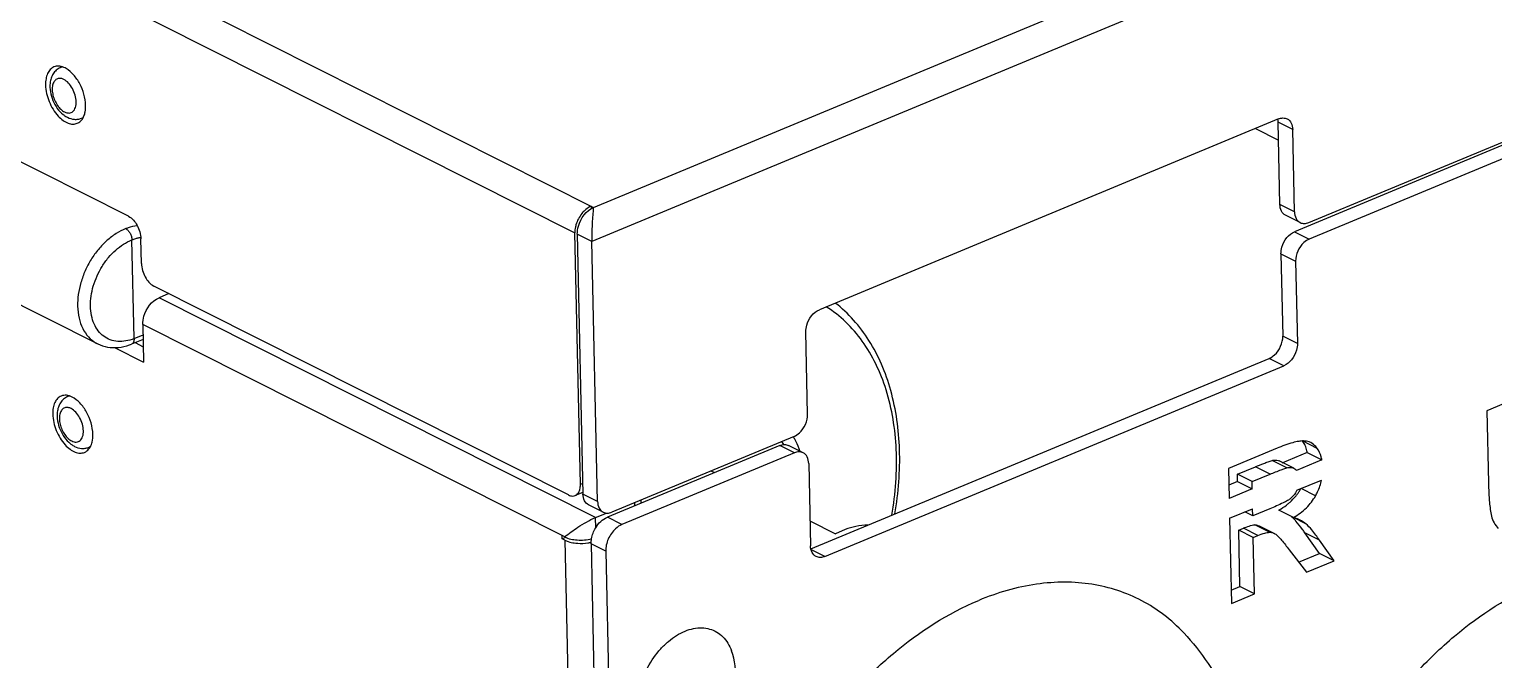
# Model space of a CAD drawing. Header units: millimetres. Extents: x -1493 to -686, y 1310 to 1867.
# Drawn here: x -790.02 to -742.47, y 1723.26 to 1743.72 of the extents above; entities that cross this region are included whole.
import ezdxf

# ---------------------------------------------------------------- set-up
doc = ezdxf.new("R2010")
doc.units = ezdxf.units.MM
doc.layers.get('0').update_dxf_attribs({"linetype": 'CONTINUOUS'})

msp = doc.modelspace()

# ---------------------------------------------------------------- linework, layer by layer
at = {"color": 7, "linetype": 'Continuous'}
for p, q in [((-852.474, 1778.618), (-771.7, 1737.937)), ((-852.923, 1777.712), (-772.307, 1737.111)), ((-771.7, 1737.937), (-730.327, 1755.121)), ((-729.297, 1754.467), (-771.754, 1736.832)), ((-734.99, 1742.944), (-748.94, 1737.15)), ((-748.478, 1737.446), (-734.846, 1743.108)), ((-734.517, 1742.706), (-748.466, 1736.912)), ((-786.804, 1737.651), (-796.674, 1742.621)), ((-789.013, 1742.477), (-788.957, 1742.501)), ((-788.329, 1740.83), (-788.273, 1740.852)), ((-749.463, 1740.809), (-764.368, 1734.618)), ((-750.211, 1740.499), (-749.46, 1740.121)), ((-749.415, 1738.031), (-749.473, 1740.701)), ((-748.999, 1740.463), (-749.473, 1740.701)), ((-748.941, 1737.792), (-748.999, 1740.463)), ((-771.779, 1737.977), (-771.777, 1737.897)), ((-748.941, 1737.792), (-749.415, 1738.031)), ((-748.759, 1737.444), (-749.233, 1737.683)), ((-772.128, 1728.939), (-772.307, 1737.111)), ((-772.228, 1737.071), (-772.043, 1728.632)), ((-771.754, 1736.832), (-772.228, 1737.071)), ((-748.94, 1737.15), (-748.466, 1736.912)), ((-786.619, 1733.679), (-786.689, 1736.884)), ((-786.38, 1736.117), (-786.397, 1736.918)), ((-771.57, 1728.393), (-771.754, 1736.832)), ((-749.38, 1736.429), (-749.321, 1733.758)), ((-749.38, 1736.429), (-748.906, 1736.19)), ((-748.906, 1736.19), (-748.847, 1733.519)), ((-787.809, 1733.512), (-792.292, 1735.769)), ((-772.511, 1728.603), (-785.973, 1735.384)), ((-785.489, 1735.139), (-785.809, 1735.006)), ((-771.636, 1727.868), (-785.809, 1735.006)), ((-786.337, 1734.14), (-786.31, 1732.912)), ((-772.638, 1727.241), (-786.337, 1734.14)), ((-786.326, 1733.655), (-786.703, 1733.501)), ((-786.619, 1733.679), (-786.329, 1733.797)), ((-764.749, 1731.226), (-764.808, 1733.897)), ((-748.847, 1733.519), (-749.321, 1733.758)), ((-787.814, 1733.515), (-787.795, 1733.505)), ((-787.795, 1733.505), (-787.72, 1733.472)), ((-787.72, 1733.472), (-787.642, 1733.444)), ((-787.642, 1733.444), (-787.561, 1733.422)), ((-787.561, 1733.422), (-787.478, 1733.405)), ((-787.478, 1733.405), (-787.393, 1733.394)), ((-787.393, 1733.394), (-787.306, 1733.388)), ((-787.306, 1733.388), (-787.218, 1733.388)), ((-787.256, 1733.388), (-786.31, 1732.912)), ((-787.218, 1733.388), (-787.129, 1733.394)), ((-787.129, 1733.394), (-787.039, 1733.406)), ((-787.039, 1733.406), (-786.948, 1733.424)), ((-786.948, 1733.424), (-786.858, 1733.447)), ((-786.858, 1733.447), (-786.767, 1733.477)), ((-786.767, 1733.477), (-786.703, 1733.501)), ((-786.585, 1733.549), (-786.321, 1733.416)), ((-764.645, 1726.854), (-749.761, 1733.036)), ((-764.193, 1726.607), (-749.287, 1732.798)), ((-749.287, 1732.798), (-749.761, 1733.036)), ((-788.78, 1731.795), (-788.724, 1731.819)), ((-741.944, 1731.644), (-742.692, 1731.333)), ((-742.692, 1731.333), (-742.641, 1728.997)), ((-765.189, 1730.504), (-771.106, 1728.047)), ((-748.205, 1730.116), (-748.679, 1730.355)), ((-788.096, 1730.148), (-788.038, 1730.171)), ((-765.651, 1730.209), (-771.252, 1727.883)), ((-765.178, 1729.97), (-770.778, 1727.644)), ((-765.178, 1729.97), (-765.651, 1730.209)), ((-765.545, 1730.269), (-765.541, 1730.26)), ((-765.545, 1730.269), (-765.541, 1730.26)), ((-764.896, 1729.972), (-765.37, 1730.211)), ((-749.509, 1730.119), (-751.083, 1729.465)), ((-748.525, 1729.978), (-749.348, 1729.636)), ((-748.525, 1729.978), (-748.052, 1729.739)), ((-767.887, 1729.384), (-767.775, 1729.327)), ((-764.714, 1729.624), (-764.656, 1726.953)), ((-751.083, 1729.465), (-751.062, 1728.489)), ((-750.793, 1729.273), (-750.209, 1729.516)), ((-749.736, 1729.277), (-750.209, 1729.516)), ((-749.19, 1729.487), (-749.664, 1729.725)), ((-748.962, 1729.471), (-749.435, 1729.71)), ((-748.052, 1729.739), (-748.874, 1729.397)), ((-772.051, 1728.971), (-772.128, 1728.939)), ((-750.788, 1729.038), (-751.071, 1728.92)), ((-750.319, 1729.035), (-750.793, 1729.273)), ((-750.788, 1729.038), (-750.793, 1729.273)), ((-750.788, 1729.038), (-750.314, 1728.799)), ((-750.319, 1729.035), (-749.736, 1729.277)), ((-750.314, 1728.799), (-750.319, 1729.035)), ((-748.866, 1728.754), (-748.064, 1729.087)), ((-772.044, 1728.687), (-772.293, 1728.583)), ((-771.57, 1728.393), (-772.043, 1728.632)), ((-770.162, 1728.439), (-770.16, 1728.336)), ((-750.314, 1728.799), (-751.062, 1728.489)), ((-748.255, 1728.578), (-748.723, 1728.814)), ((-771.388, 1728.045), (-771.862, 1728.284)), ((-771.636, 1727.868), (-771.281, 1728.016)), ((-770.37, 1728.352), (-770.368, 1728.25)), ((-751.048, 1727.848), (-750.3, 1728.158)), ((-750.295, 1727.923), (-750.553, 1728.053)), ((-750.295, 1727.923), (-750.3, 1728.158)), ((-749.742, 1728.153), (-750.295, 1727.923)), ((-748.978, 1727.87), (-749.452, 1728.109)), ((-771.629, 1727.538), (-771.636, 1727.868)), ((-770.778, 1727.644), (-771.252, 1727.883)), ((-764.674, 1727.765), (-763.842, 1727.346)), ((-763.526, 1727.478), (-763.842, 1727.346)), ((-751.048, 1727.848), (-750.987, 1725.085)), ((-750.753, 1727.463), (-750.602, 1727.526)), ((-750.28, 1727.224), (-750.753, 1727.463)), ((-750.713, 1725.634), (-750.753, 1727.463)), ((-750.128, 1727.287), (-750.602, 1727.526)), ((-749.751, 1727.392), (-750.224, 1727.631)), ((-749.6, 1727.356), (-750.074, 1727.594)), ((-748.572, 1727.667), (-748.968, 1727.867)), ((-772.714, 1727.174), (-772.717, 1727.281)), ((-772.597, 1727.223), (-772.714, 1727.174)), ((-772.635, 1727.134), (-772.714, 1727.174)), ((-772.635, 1727.134), (-771.687, 1683.765)), ((-771.78, 1727.017), (-770.836, 1683.861)), ((-771.306, 1726.778), (-771.78, 1727.017)), ((-750.28, 1727.224), (-750.128, 1727.287)), ((-750.24, 1725.396), (-750.28, 1727.224)), ((-748.129, 1727.135), (-748.602, 1727.373)), ((-748.131, 1726.707), (-748.602, 1727.373)), ((-747.658, 1726.468), (-748.129, 1727.135)), ((-771.306, 1726.778), (-770.363, 1683.622)), ((-764.193, 1726.607), (-764.64, 1726.832)), ((-749.114, 1726.825), (-748.552, 1726.097)), ((-748.806, 1726.426), (-748.131, 1726.707)), ((-747.658, 1726.468), (-748.131, 1726.707)), ((-748.552, 1726.097), (-747.658, 1726.468)), ((-750.997, 1725.517), (-750.713, 1725.634)), ((-750.24, 1725.396), (-750.713, 1725.634)), ((-750.987, 1725.085), (-750.24, 1725.396))]:
    msp.add_line(p, q, dxfattribs=at)
for centre, radius, start, end in [((-788.891, 1742.197), 0.305, 100.2672, 113.7014), ((-789.037, 1741.924), 0.201, 101.9756, 117.7423), ((-787.379, 1734.376), 0.965, 240.714, 243.1785), ((-788.657, 1731.515), 0.305, 100.092, 113.6986), ((-788.803, 1731.242), 0.201, 101.9756, 117.7423), ((-768.075, 1728.993), 2.833, 26.768, 28.4297), ((-767.768, 1729.048), 2.935, 28.8664, 29.5251), ((-749.328, 1729.893), 0.796, 34.1913, 35.4391), ((-788.207, 1730.431), 0.304, 291.3985, 305.2054), ((-768.129, 1728.965), 2.894, 26.1252, 26.5846), ((-749.078, 1729.245), 0.255, 40.3681, 47.2969), ((-749.089, 1729.235), 0.269, 37.0407, 40.3886), ((-772.796, 1728.923), 0.668, 355.3281, 1.3211), ((-750.226, 1729.662), 1.72, 319.958, 323.5602), ((-750.193, 1729.638), 1.679, 323.5645, 327.1723), ((-750.176, 1729.627), 1.658, 327.1768, 330.4527), ((-772.088, 1728.371), 1.338, 278.9305, 283.3998), ((-769.516, 1722.719), 2.438, 286.8289, 19.7073)]:
    msp.add_arc(centre, radius, start, end, dxfattribs=at)
for points, knots in [([(-789.222, 1742.497), (-789.266, 1742.478), (-789.35, 1742.419), (-789.437, 1742.282), (-789.487, 1742.107), (-789.495, 1741.978), (-789.494, 1741.91)], [0, 0, 0, 0, 0.207944, 0.437429, 0.701178, 1, 1, 1, 1]), ([(-789.013, 1742.477), (-789.061, 1742.456), (-789.15, 1742.398), (-789.251, 1742.276), (-789.318, 1742.131), (-789.339, 1742.027), (-789.345, 1741.973)], [0, 0, 0, 0, 0.247671, 0.495218, 0.744549, 1, 1, 1, 1]), ([(-788.9, 1742.481), (-788.953, 1742.504), (-789.061, 1742.534), (-789.174, 1742.517), (-789.222, 1742.497)], [0, 0, 0, 0, 0.528518, 1, 1, 1, 1]), ([(-788.191, 1741.254), (-788.196, 1741.494), (-788.303, 1741.855), (-788.563, 1742.24), (-788.733, 1742.391), (-788.823, 1742.443)], [0, 0, 0, 0, 0.518198, 0.775239, 1, 1, 1, 1]), ([(-789.494, 1741.91), (-789.49, 1741.727), (-789.402, 1741.361), (-789.208, 1741.038), (-789.083, 1740.904)], [0, 0, 0, 0, 0.498988, 1, 1, 1, 1]), ([(-789.345, 1741.973), (-789.356, 1741.88), (-789.347, 1741.687), (-789.265, 1741.407), (-789.125, 1741.151), (-788.993, 1741.008), (-788.92, 1740.95)], [0, 0, 0, 0, 0.243783, 0.500009, 0.756231, 1, 1, 1, 1]), ([(-789.131, 1742.102), (-789.163, 1742.085), (-789.224, 1742.026), (-789.271, 1741.901), (-789.282, 1741.747), (-789.262, 1741.608), (-789.229, 1741.494), (-789.184, 1741.381), (-789.112, 1741.251), (-789.005, 1741.123), (-788.92, 1741.059), (-788.876, 1741.037)], [0, 0, 0, 0, 0.088853, 0.192993, 0.316131, 0.45477, 0.527714, 0.601522, 0.746844, 0.881899, 1, 1, 1, 1]), ([(-788.899, 1742.09), (-788.928, 1742.105), (-788.987, 1742.127), (-789.05, 1742.127), (-789.079, 1742.121)], [0, 0, 0, 0, 0.530608, 1, 1, 1, 1]), ([(-788.876, 1741.037), (-788.852, 1741.025), (-788.804, 1741.006), (-788.729, 1740.998), (-788.66, 1741.013), (-788.6, 1741.051), (-788.553, 1741.109), (-788.506, 1741.213), (-788.489, 1741.379), (-788.525, 1741.59), (-788.611, 1741.798), (-788.735, 1741.974), (-788.843, 1742.062), (-788.899, 1742.09)], [0, 0, 0, 0, 0.054248, 0.103089, 0.148666, 0.19419, 0.242854, 0.296899, 0.423385, 0.570565, 0.725615, 0.873064, 1, 1, 1, 1]), ([(-788.223, 1740.973), (-788.217, 1740.994), (-788.196, 1741.086), (-788.189, 1741.182), (-788.191, 1741.254)], [0, 0, 0, 0, 0.23466, 1, 1, 1, 1]), ([(-789.083, 1740.904), (-789.035, 1740.852), (-788.937, 1740.763), (-788.774, 1740.67), (-788.611, 1740.632), (-788.507, 1740.65), (-788.462, 1740.668)], [0, 0, 0, 0, 0.299956, 0.563906, 0.793129, 1, 1, 1, 1]), ([(-788.92, 1740.95), (-788.91, 1740.942), (-788.867, 1740.909), (-788.821, 1740.881), (-788.785, 1740.863)], [0, 0, 0, 0, 0.253679, 1, 1, 1, 1]), ([(-788.785, 1740.863), (-788.715, 1740.828), (-788.599, 1740.792), (-788.442, 1740.796), (-788.366, 1740.816), (-788.329, 1740.83)], [0, 0, 0, 0, 0.499838, 0.74975, 1, 1, 1, 1]), ([(-788.462, 1740.668), (-788.446, 1740.675), (-788.382, 1740.708), (-788.329, 1740.762), (-788.298, 1740.807)], [0, 0, 0, 0, 0.242015, 1, 1, 1, 1]), ([(-788.298, 1740.807), (-788.29, 1740.819), (-788.259, 1740.871), (-788.236, 1740.928), (-788.223, 1740.973)], [0, 0, 0, 0, 0.236431, 1, 1, 1, 1]), ([(-749.463, 1740.809), (-749.416, 1740.829), (-749.32, 1740.852), (-749.222, 1740.832), (-749.181, 1740.811)], [0, 0, 0, 0, 0.525843, 1, 1, 1, 1]), ([(-749.181, 1740.811), (-749.125, 1740.783), (-749.026, 1740.675), (-749.001, 1740.536), (-748.999, 1740.463)], [0, 0, 0, 0, 0.459258, 1, 1, 1, 1]), ([(-772.228, 1737.071), (-772.23, 1737.159), (-772.179, 1737.503), (-771.94, 1737.837), (-771.7, 1737.937)], [0, 0, 0, 0, 0.253773, 1, 1, 1, 1]), ([(-771.779, 1737.977), (-771.797, 1737.969), (-771.871, 1737.934), (-771.939, 1737.884), (-771.985, 1737.842)], [0, 0, 0, 0, 0.236588, 1, 1, 1, 1]), ([(-771.7, 1737.937), (-771.711, 1737.874), (-771.724, 1737.723), (-771.752, 1737.355), (-771.759, 1737.05), (-771.754, 1736.832)], [0, 0, 0, 0, 0.174252, 0.408811, 1, 1, 1, 1]), ([(-749.233, 1737.683), (-749.289, 1737.711), (-749.388, 1737.818), (-749.413, 1737.957), (-749.415, 1738.031)], [0, 0, 0, 0, 0.459258, 1, 1, 1, 1]), ([(-786.804, 1737.651), (-786.682, 1737.589), (-786.487, 1737.352), (-786.401, 1737.069), (-786.397, 1736.918)], [0, 0, 0, 0, 0.474977, 1, 1, 1, 1]), ([(-771.985, 1737.842), (-772.018, 1737.811), (-772.144, 1737.676), (-772.233, 1737.507), (-772.271, 1737.373)], [0, 0, 0, 0, 0.244012, 1, 1, 1, 1]), ([(-748.941, 1737.792), (-748.939, 1737.719), (-748.914, 1737.58), (-748.815, 1737.472), (-748.759, 1737.444)], [0, 0, 0, 0, 0.540742, 1, 1, 1, 1]), ([(-748.759, 1737.444), (-748.718, 1737.424), (-748.62, 1737.403), (-748.524, 1737.426), (-748.478, 1737.446)], [0, 0, 0, 0, 0.474157, 1, 1, 1, 1]), ([(-786.892, 1737.25), (-787.001, 1737.206), (-787.216, 1737.091), (-787.513, 1736.862), (-787.785, 1736.578), (-788.022, 1736.249), (-788.213, 1735.887), (-788.353, 1735.505), (-788.438, 1735.119), (-788.456, 1734.86), (-788.453, 1734.734)], [0, 0, 0, 0, 0.112744, 0.232958, 0.359183, 0.489358, 0.6212, 0.751888, 0.878975, 1, 1, 1, 1]), ([(-786.892, 1737.25), (-786.862, 1737.263), (-786.742, 1737.31), (-786.616, 1737.341), (-786.522, 1737.353)], [0, 0, 0, 0, 0.260058, 1, 1, 1, 1]), ([(-786.892, 1737.25), (-786.864, 1737.236), (-786.809, 1737.191), (-786.746, 1737.102), (-786.703, 1736.996), (-786.69, 1736.921), (-786.689, 1736.884)], [0, 0, 0, 0, 0.220145, 0.475824, 0.74473, 1, 1, 1, 1]), ([(-786.535, 1736.94), (-786.524, 1736.943), (-786.48, 1736.955), (-786.435, 1736.965), (-786.401, 1736.97)], [0, 0, 0, 0, 0.253981, 1, 1, 1, 1]), ([(-772.271, 1737.373), (-772.277, 1737.351), (-772.299, 1737.265), (-772.308, 1737.176), (-772.307, 1737.111)], [0, 0, 0, 0, 0.259336, 1, 1, 1, 1]), ([(-749.38, 1736.429), (-749.381, 1736.502), (-749.352, 1736.693), (-749.214, 1736.96), (-749.037, 1737.11), (-748.94, 1737.15)], [0, 0, 0, 0, 0.24948, 0.643099, 1, 1, 1, 1]), ([(-788.034, 1734.727), (-788.039, 1734.948), (-787.968, 1735.406), (-787.73, 1735.933), (-787.458, 1736.31), (-787.155, 1736.625), (-786.882, 1736.807), (-786.689, 1736.884)], [0, 0, 0, 0, 0.247825, 0.510394, 0.641057, 0.767668, 1, 1, 1, 1]), ([(-786.689, 1736.884), (-786.676, 1736.889), (-786.626, 1736.91), (-786.574, 1736.928), (-786.535, 1736.94)], [0, 0, 0, 0, 0.254408, 1, 1, 1, 1]), ([(-748.466, 1736.912), (-748.529, 1736.885), (-748.683, 1736.779), (-748.854, 1736.53), (-748.908, 1736.302), (-748.906, 1736.19)], [0, 0, 0, 0, 0.23218, 0.620734, 1, 1, 1, 1]), ([(-786.38, 1736.117), (-786.377, 1735.966), (-786.29, 1735.682), (-786.096, 1735.445), (-785.973, 1735.384)], [0, 0, 0, 0, 0.525023, 1, 1, 1, 1]), ([(-788.453, 1734.734), (-788.45, 1734.604), (-788.421, 1734.353), (-788.302, 1734.009), (-788.114, 1733.725), (-787.943, 1733.586), (-787.851, 1733.534)], [0, 0, 0, 0, 0.279135, 0.536563, 0.774603, 1, 1, 1, 1]), ([(-786.619, 1733.679), (-786.706, 1733.644), (-786.88, 1733.592), (-787.146, 1733.576), (-787.394, 1733.628), (-787.613, 1733.747), (-787.794, 1733.926), (-787.928, 1734.157), (-788.011, 1734.43), (-788.032, 1734.626), (-788.034, 1734.727)], [0, 0, 0, 0, 0.131785, 0.254354, 0.370476, 0.484402, 0.600971, 0.724337, 0.857073, 1, 1, 1, 1]), ([(-786.337, 1734.14), (-786.339, 1734.229), (-786.288, 1734.573), (-786.048, 1734.907), (-785.809, 1735.006)], [0, 0, 0, 0, 0.253802, 1, 1, 1, 1]), ([(-764.808, 1733.897), (-764.809, 1733.97), (-764.767, 1734.257), (-764.568, 1734.535), (-764.368, 1734.618)], [0, 0, 0, 0, 0.253773, 1, 1, 1, 1]), ([(-762.013, 1727.947), (-761.893, 1728.652), (-761.791, 1730.026), (-762.053, 1731.695), (-762.509, 1732.854), (-762.949, 1733.6), (-763.491, 1734.231), (-763.918, 1734.569), (-764.142, 1734.713)], [0, 0, 0, 0, 0.286405, 0.547749, 0.668657, 0.783478, 0.893364, 1, 1, 1, 1]), ([(-761.916, 1727.987), (-761.798, 1728.675), (-761.691, 1730.025), (-761.917, 1731.672), (-762.327, 1732.842), (-762.732, 1733.615), (-763.236, 1734.289), (-763.638, 1734.667), (-763.851, 1734.833)], [0, 0, 0, 0, 0.28124, 0.5411, 0.662745, 0.779161, 0.89118, 1, 1, 1, 1]), ([(-786.619, 1733.679), (-786.619, 1733.658), (-786.621, 1733.619), (-786.637, 1733.566), (-786.664, 1733.524), (-786.689, 1733.506), (-786.703, 1733.501)], [0, 0, 0, 0, 0.29961, 0.563301, 0.792643, 1, 1, 1, 1]), ([(-749.761, 1733.036), (-749.698, 1733.063), (-749.544, 1733.169), (-749.373, 1733.418), (-749.319, 1733.646), (-749.321, 1733.758)], [0, 0, 0, 0, 0.23218, 0.620734, 1, 1, 1, 1]), ([(-748.847, 1733.519), (-748.846, 1733.446), (-748.875, 1733.255), (-749.013, 1732.988), (-749.19, 1732.838), (-749.287, 1732.798)], [0, 0, 0, 0, 0.24948, 0.643099, 1, 1, 1, 1]), ([(-788.988, 1731.815), (-789.032, 1731.796), (-789.116, 1731.737), (-789.203, 1731.6), (-789.254, 1731.425), (-789.261, 1731.296), (-789.26, 1731.228)], [0, 0, 0, 0, 0.207953, 0.437447, 0.701063, 1, 1, 1, 1]), ([(-788.78, 1731.795), (-788.827, 1731.774), (-788.916, 1731.716), (-789.018, 1731.594), (-789.084, 1731.449), (-789.106, 1731.344), (-789.112, 1731.291)], [0, 0, 0, 0, 0.247671, 0.495218, 0.744549, 1, 1, 1, 1]), ([(-788.628, 1731.782), (-788.687, 1731.811), (-788.807, 1731.852), (-788.935, 1731.837), (-788.988, 1731.815)], [0, 0, 0, 0, 0.533653, 1, 1, 1, 1]), ([(-787.957, 1730.572), (-787.963, 1730.821), (-788.078, 1731.195), (-788.353, 1731.586), (-788.534, 1731.734), (-788.628, 1731.782)], [0, 0, 0, 0, 0.522418, 0.779076, 1, 1, 1, 1]), ([(-789.112, 1731.291), (-789.122, 1731.198), (-789.113, 1731.004), (-789.031, 1730.725), (-788.891, 1730.469), (-788.76, 1730.326), (-788.687, 1730.268)], [0, 0, 0, 0, 0.243783, 0.500009, 0.756231, 1, 1, 1, 1]), ([(-788.897, 1731.42), (-788.93, 1731.403), (-788.99, 1731.344), (-789.037, 1731.218), (-789.049, 1731.065), (-789.028, 1730.926), (-788.995, 1730.812), (-788.951, 1730.699), (-788.879, 1730.569), (-788.772, 1730.441), (-788.686, 1730.377), (-788.642, 1730.355)], [0, 0, 0, 0, 0.088853, 0.192993, 0.316131, 0.45477, 0.527714, 0.601522, 0.746844, 0.881899, 1, 1, 1, 1]), ([(-788.665, 1731.408), (-788.694, 1731.423), (-788.753, 1731.444), (-788.817, 1731.445), (-788.845, 1731.439)], [0, 0, 0, 0, 0.530608, 1, 1, 1, 1]), ([(-788.642, 1730.355), (-788.618, 1730.343), (-788.57, 1730.324), (-788.496, 1730.316), (-788.426, 1730.331), (-788.367, 1730.369), (-788.319, 1730.426), (-788.272, 1730.531), (-788.255, 1730.697), (-788.291, 1730.908), (-788.377, 1731.116), (-788.501, 1731.292), (-788.609, 1731.38), (-788.665, 1731.408)], [0, 0, 0, 0, 0.054248, 0.103089, 0.148666, 0.19419, 0.242854, 0.296899, 0.423385, 0.570565, 0.725615, 0.873064, 1, 1, 1, 1]), ([(-789.26, 1731.228), (-789.256, 1731.047), (-789.17, 1730.683), (-788.979, 1730.363), (-788.856, 1730.228)], [0, 0, 0, 0, 0.498455, 1, 1, 1, 1]), ([(-765.189, 1730.504), (-765.126, 1730.531), (-764.883, 1730.697), (-764.744, 1731.004), (-764.749, 1731.226)], [0, 0, 0, 0, 0.235871, 1, 1, 1, 1]), ([(-788.006, 1730.242), (-787.997, 1730.267), (-787.964, 1730.373), (-787.955, 1730.486), (-787.957, 1730.572)], [0, 0, 0, 0, 0.230662, 1, 1, 1, 1]), ([(-765.198, 1730.465), (-765.178, 1730.43), (-765.103, 1730.288), (-765.04, 1730.139), (-764.998, 1730.025)], [0, 0, 0, 0, 0.24535, 1, 1, 1, 1]), ([(-748.645, 1730.357), (-748.697, 1730.358), (-748.817, 1730.345), (-749.109, 1730.276), (-749.342, 1730.188), (-749.509, 1730.119)], [0, 0, 0, 0, 0.17376, 0.396895, 1, 1, 1, 1]), ([(-748.414, 1730.302), (-748.432, 1730.311), (-748.505, 1730.342), (-748.585, 1730.356), (-748.645, 1730.357)], [0, 0, 0, 0, 0.244454, 1, 1, 1, 1]), ([(-748.205, 1730.116), (-748.22, 1730.137), (-748.278, 1730.21), (-748.353, 1730.271), (-748.414, 1730.302)], [0, 0, 0, 0, 0.266622, 1, 1, 1, 1]), ([(-788.856, 1730.228), (-788.808, 1730.176), (-788.708, 1730.084), (-788.544, 1729.989), (-788.38, 1729.95), (-788.274, 1729.967), (-788.229, 1729.986)], [0, 0, 0, 0, 0.300345, 0.564547, 0.793643, 1, 1, 1, 1]), ([(-788.687, 1730.268), (-788.676, 1730.26), (-788.633, 1730.227), (-788.587, 1730.199), (-788.551, 1730.181)], [0, 0, 0, 0, 0.253679, 1, 1, 1, 1]), ([(-788.551, 1730.181), (-788.482, 1730.146), (-788.366, 1730.11), (-788.209, 1730.114), (-788.132, 1730.134), (-788.096, 1730.148)], [0, 0, 0, 0, 0.499838, 0.74975, 1, 1, 1, 1]), ([(-788.229, 1729.986), (-788.213, 1729.992), (-788.152, 1730.024), (-788.1, 1730.074), (-788.07, 1730.117)], [0, 0, 0, 0, 0.242557, 1, 1, 1, 1]), ([(-788.07, 1730.117), (-788.064, 1730.126), (-788.038, 1730.166), (-788.018, 1730.209), (-788.006, 1730.242)], [0, 0, 0, 0, 0.239364, 1, 1, 1, 1]), ([(-765.651, 1730.209), (-765.605, 1730.228), (-765.509, 1730.252), (-765.41, 1730.231), (-765.37, 1730.211)], [0, 0, 0, 0, 0.526109, 1, 1, 1, 1]), ([(-764.896, 1729.972), (-764.937, 1729.993), (-765.035, 1730.013), (-765.131, 1729.99), (-765.178, 1729.97)], [0, 0, 0, 0, 0.473891, 1, 1, 1, 1]), ([(-764.714, 1729.624), (-764.716, 1729.697), (-764.741, 1729.836), (-764.84, 1729.944), (-764.896, 1729.972)], [0, 0, 0, 0, 0.540674, 1, 1, 1, 1]), ([(-748.525, 1729.978), (-748.529, 1729.998), (-748.546, 1730.075), (-748.571, 1730.151), (-748.594, 1730.204)], [0, 0, 0, 0, 0.260949, 1, 1, 1, 1]), ([(-748.052, 1729.739), (-748.059, 1729.775), (-748.09, 1729.908), (-748.148, 1730.035), (-748.205, 1730.116)], [0, 0, 0, 0, 0.267768, 1, 1, 1, 1]), ([(-750.209, 1729.516), (-750.119, 1729.553), (-749.983, 1729.61), (-749.801, 1729.679), (-749.71, 1729.714), (-749.664, 1729.725)], [0, 0, 0, 0, 0.50392, 0.75413, 1, 1, 1, 1]), ([(-749.736, 1729.277), (-749.615, 1729.327), (-749.457, 1729.393), (-749.274, 1729.46), (-749.213, 1729.481), (-749.19, 1729.487)], [0, 0, 0, 0, 0.670752, 0.877955, 1, 1, 1, 1]), ([(-749.664, 1729.725), (-749.644, 1729.73), (-749.568, 1729.744), (-749.486, 1729.735), (-749.435, 1729.71)], [0, 0, 0, 0, 0.266398, 1, 1, 1, 1]), ([(-749.19, 1729.487), (-749.168, 1729.492), (-749.093, 1729.505), (-749.011, 1729.496), (-748.962, 1729.471)], [0, 0, 0, 0, 0.28761, 1, 1, 1, 1]), ([(-748.255, 1728.578), (-748.233, 1728.618), (-748.15, 1728.78), (-748.091, 1728.954), (-748.064, 1729.087)], [0, 0, 0, 0, 0.253156, 1, 1, 1, 1]), ([(-742.641, 1728.997), (-742.637, 1728.784), (-742.622, 1728.422), (-742.579, 1728.061), (-742.544, 1727.915)], [0, 0, 0, 0, 0.587675, 1, 1, 1, 1]), ([(-772.511, 1728.603), (-772.493, 1728.594), (-772.424, 1728.565), (-772.342, 1728.563), (-772.293, 1728.583)], [0, 0, 0, 0, 0.280187, 1, 1, 1, 1]), ([(-772.293, 1728.583), (-772.277, 1728.59), (-772.212, 1728.627), (-772.172, 1728.696), (-772.154, 1728.749)], [0, 0, 0, 0, 0.231546, 1, 1, 1, 1]), ([(-772.154, 1728.749), (-772.151, 1728.759), (-772.139, 1728.798), (-772.133, 1728.838), (-772.13, 1728.869)], [0, 0, 0, 0, 0.237516, 1, 1, 1, 1]), ([(-771.862, 1728.284), (-771.917, 1728.312), (-772.016, 1728.419), (-772.042, 1728.558), (-772.043, 1728.632)], [0, 0, 0, 0, 0.459258, 1, 1, 1, 1]), ([(-749.071, 1728.486), (-749.1, 1728.463), (-749.177, 1728.414), (-749.398, 1728.298), (-749.595, 1728.214), (-749.742, 1728.153)], [0, 0, 0, 0, 0.148467, 0.363504, 1, 1, 1, 1]), ([(-749.153, 1728.316), (-749.13, 1728.334), (-749.044, 1728.409), (-748.964, 1728.491), (-748.909, 1728.556)], [0, 0, 0, 0, 0.254991, 1, 1, 1, 1]), ([(-748.866, 1728.754), (-748.878, 1728.727), (-748.93, 1728.627), (-749.006, 1728.539), (-749.071, 1728.486)], [0, 0, 0, 0, 0.258399, 1, 1, 1, 1]), ([(-748.978, 1727.87), (-748.826, 1727.959), (-748.548, 1728.162), (-748.335, 1728.435), (-748.255, 1728.578)], [0, 0, 0, 0, 0.518129, 1, 1, 1, 1]), ([(-771.57, 1728.393), (-771.568, 1728.32), (-771.543, 1728.181), (-771.444, 1728.073), (-771.388, 1728.045)], [0, 0, 0, 0, 0.540742, 1, 1, 1, 1]), ([(-771.388, 1728.045), (-771.347, 1728.025), (-771.249, 1728.004), (-771.153, 1728.027), (-771.106, 1728.047)], [0, 0, 0, 0, 0.474157, 1, 1, 1, 1]), ([(-749.452, 1728.109), (-749.425, 1728.124), (-749.321, 1728.188), (-749.222, 1728.259), (-749.153, 1728.316)], [0, 0, 0, 0, 0.257152, 1, 1, 1, 1]), ([(-772.638, 1727.241), (-772.504, 1727.355), (-772.27, 1727.524), (-771.931, 1727.726), (-771.736, 1727.828), (-771.636, 1727.868)], [0, 0, 0, 0, 0.444929, 0.726637, 1, 1, 1, 1]), ([(-771.714, 1727.367), (-771.692, 1727.426), (-771.589, 1727.635), (-771.41, 1727.817), (-771.252, 1727.883)], [0, 0, 0, 0, 0.267767, 1, 1, 1, 1]), ([(-770.778, 1727.644), (-770.854, 1727.612), (-771.039, 1727.485), (-771.245, 1727.186), (-771.309, 1726.912), (-771.306, 1726.778)], [0, 0, 0, 0, 0.23218, 0.620734, 1, 1, 1, 1]), ([(-762.79, 1727.625), (-762.922, 1727.62), (-763.173, 1727.592), (-763.416, 1727.524), (-763.526, 1727.478)], [0, 0, 0, 0, 0.52522, 1, 1, 1, 1]), ([(-750.602, 1727.526), (-750.539, 1727.552), (-750.417, 1727.597), (-750.288, 1727.631), (-750.224, 1727.631)], [0, 0, 0, 0, 0.514971, 1, 1, 1, 1]), ([(-750.224, 1727.631), (-750.211, 1727.631), (-750.159, 1727.628), (-750.109, 1727.612), (-750.074, 1727.594)], [0, 0, 0, 0, 0.25727, 1, 1, 1, 1]), ([(-748.994, 1727.86), (-748.998, 1727.864), (-749.013, 1727.878), (-749.028, 1727.892), (-749.04, 1727.902)], [0, 0, 0, 0, 0.263886, 1, 1, 1, 1]), ([(-748.895, 1727.756), (-748.904, 1727.766), (-748.936, 1727.802), (-748.969, 1727.836), (-748.994, 1727.86)], [0, 0, 0, 0, 0.272566, 1, 1, 1, 1]), ([(-748.752, 1727.783), (-748.769, 1727.792), (-748.842, 1727.826), (-748.919, 1727.853), (-748.978, 1727.87)], [0, 0, 0, 0, 0.238993, 1, 1, 1, 1]), ([(-748.602, 1727.373), (-748.629, 1727.411), (-748.723, 1727.542), (-748.82, 1727.67), (-748.895, 1727.756)], [0, 0, 0, 0, 0.289542, 1, 1, 1, 1]), ([(-748.572, 1727.667), (-748.585, 1727.678), (-748.642, 1727.722), (-748.703, 1727.759), (-748.752, 1727.783)], [0, 0, 0, 0, 0.24341, 1, 1, 1, 1]), ([(-748.129, 1727.135), (-748.208, 1727.248), (-748.345, 1727.434), (-748.5, 1727.609), (-748.572, 1727.667)], [0, 0, 0, 0, 0.59986, 1, 1, 1, 1]), ([(-742.544, 1727.915), (-742.526, 1727.84), (-742.471, 1727.694), (-742.377, 1727.571), (-742.323, 1727.516)], [0, 0, 0, 0, 0.503426, 1, 1, 1, 1]), ([(-772.638, 1727.241), (-772.513, 1727.178), (-772.214, 1727.121), (-771.917, 1727.142), (-771.766, 1727.18)], [0, 0, 0, 0, 0.473421, 1, 1, 1, 1]), ([(-772.582, 1727.11), (-772.563, 1727.102), (-772.48, 1727.072), (-772.393, 1727.054), (-772.325, 1727.045)], [0, 0, 0, 0, 0.231867, 1, 1, 1, 1]), ([(-772.325, 1727.045), (-772.289, 1727.04), (-772.141, 1727.025), (-771.991, 1727.032), (-771.881, 1727.05)], [0, 0, 0, 0, 0.246707, 1, 1, 1, 1]), ([(-771.78, 1727.017), (-771.78, 1727.03), (-771.78, 1727.085), (-771.774, 1727.14), (-771.767, 1727.181)], [0, 0, 0, 0, 0.242882, 1, 1, 1, 1]), ([(-750.128, 1727.287), (-750.055, 1727.317), (-749.933, 1727.363), (-749.803, 1727.392), (-749.751, 1727.392)], [0, 0, 0, 0, 0.600834, 1, 1, 1, 1]), ([(-749.751, 1727.392), (-749.712, 1727.392), (-749.66, 1727.383), (-749.612, 1727.362), (-749.6, 1727.356)], [0, 0, 0, 0, 0.741193, 1, 1, 1, 1]), ([(-749.6, 1727.356), (-749.594, 1727.352), (-749.566, 1727.337), (-749.54, 1727.319), (-749.522, 1727.304)], [0, 0, 0, 0, 0.240197, 1, 1, 1, 1]), ([(-749.522, 1727.304), (-749.498, 1727.284), (-749.445, 1727.23), (-749.306, 1727.073), (-749.195, 1726.931), (-749.114, 1726.825)], [0, 0, 0, 0, 0.145948, 0.36051, 1, 1, 1, 1]), ([(-764.474, 1726.605), (-764.53, 1726.633), (-764.629, 1726.741), (-764.654, 1726.88), (-764.656, 1726.953)], [0, 0, 0, 0, 0.459326, 1, 1, 1, 1]), ([(-764.193, 1726.607), (-764.239, 1726.587), (-764.335, 1726.564), (-764.433, 1726.584), (-764.474, 1726.605)], [0, 0, 0, 0, 0.526109, 1, 1, 1, 1]), ([(-752.538, 1724.13), (-752.736, 1724.34), (-753.163, 1724.725), (-753.886, 1725.189), (-754.676, 1725.524), (-755.521, 1725.727), (-756.41, 1725.794), (-757.661, 1725.702), (-758.592, 1725.43), (-759.193, 1725.18)], [0, 0, 0, 0, 0.120505, 0.239055, 0.3574, 0.477311, 0.600412, 0.728053, 1, 1, 1, 1]), ([(-744.021, 1705.428), (-744.448, 1705.48), (-745.288, 1705.682), (-746.435, 1706.294), (-747.411, 1707.187), (-748.186, 1708.328), (-748.742, 1709.68), (-749.068, 1711.203), (-749.155, 1712.855), (-749.005, 1714.59), (-748.621, 1716.359), (-748.014, 1718.113), (-747.203, 1719.804), (-746.21, 1721.383), (-745.061, 1722.806), (-743.415, 1724.397), (-741.978, 1725.324), (-740.975, 1725.741)], [0, 0, 0, 0, 0.049798, 0.098917, 0.149006, 0.201516, 0.257458, 0.317319, 0.38109, 0.448356, 0.518393, 0.590256, 0.662871, 0.73511, 0.805873, 0.874161, 1, 1, 1, 1]), ([(-762.239, 1704.868), (-762.666, 1704.919), (-763.506, 1705.122), (-764.653, 1705.733), (-765.63, 1706.626), (-766.405, 1707.767), (-766.961, 1709.119), (-767.286, 1710.643), (-767.374, 1712.294), (-767.223, 1714.029), (-766.839, 1715.798), (-766.233, 1717.552), (-765.422, 1719.243), (-764.428, 1720.822), (-763.28, 1722.246), (-761.633, 1723.836), (-760.197, 1724.763), (-759.193, 1725.18)], [0, 0, 0, 0, 0.049798, 0.098917, 0.149006, 0.201516, 0.257458, 0.317319, 0.38109, 0.448356, 0.518393, 0.590256, 0.662871, 0.73511, 0.805873, 0.874161, 1, 1, 1, 1]), ([(-770.283, 1721.652), (-770.288, 1721.881), (-770.241, 1722.234), (-770.095, 1722.684), (-769.892, 1723.126), (-769.615, 1723.525), (-769.28, 1723.851), (-769.014, 1724.047), (-768.739, 1724.189), (-768.46, 1724.275), (-768.188, 1724.3), (-767.93, 1724.262), (-767.695, 1724.163), (-767.493, 1724.004), (-767.33, 1723.793), (-767.253, 1723.628), (-767.221, 1723.541)], [0, 0, 0, 0, 0.137979, 0.210802, 0.284594, 0.429947, 0.499478, 0.56557, 0.627648, 0.68556, 0.739684, 0.79099, 0.840979, 0.89143, 0.944021, 1, 1, 1, 1]), ([(-752.538, 1724.13), (-752.246, 1723.822), (-751.715, 1723.149), (-751.094, 1722.014), (-750.648, 1720.778), (-750.282, 1719.011), (-750.261, 1716.665), (-750.861, 1713.851), (-752.022, 1711.16), (-753.671, 1708.753), (-755.717, 1706.781), (-757.327, 1705.828), (-758.161, 1705.482)], [0, 0, 0, 0, 0.057223, 0.115068, 0.173837, 0.233814, 0.35781, 0.487126, 0.619334, 0.750818, 0.878255, 1, 1, 1, 1])]:
    msp.add_open_spline(points, degree=3, knots=knots, dxfattribs=at)
for points in [[(-788.823, 1742.443), (-788.848, 1742.457), (-788.873, 1742.47), (-788.9, 1742.481)], [(-749.473, 1740.701), (-749.474, 1740.735), (-749.477, 1740.768), (-749.484, 1740.801)], [(-748.594, 1730.204), (-748.615, 1730.252), (-748.64, 1730.298), (-748.669, 1730.341)], [(-748.962, 1729.471), (-748.941, 1729.461), (-748.922, 1729.447), (-748.905, 1729.432)], [(-772.635, 1727.134), (-772.618, 1727.125), (-772.6, 1727.117), (-772.582, 1727.11)], [(-771.767, 1727.181), (-771.756, 1727.244), (-771.738, 1727.307), (-771.714, 1727.367)]]:
    msp.add_open_spline(points, degree=3, dxfattribs=at)

doc.saveas('drawing.dxf')
